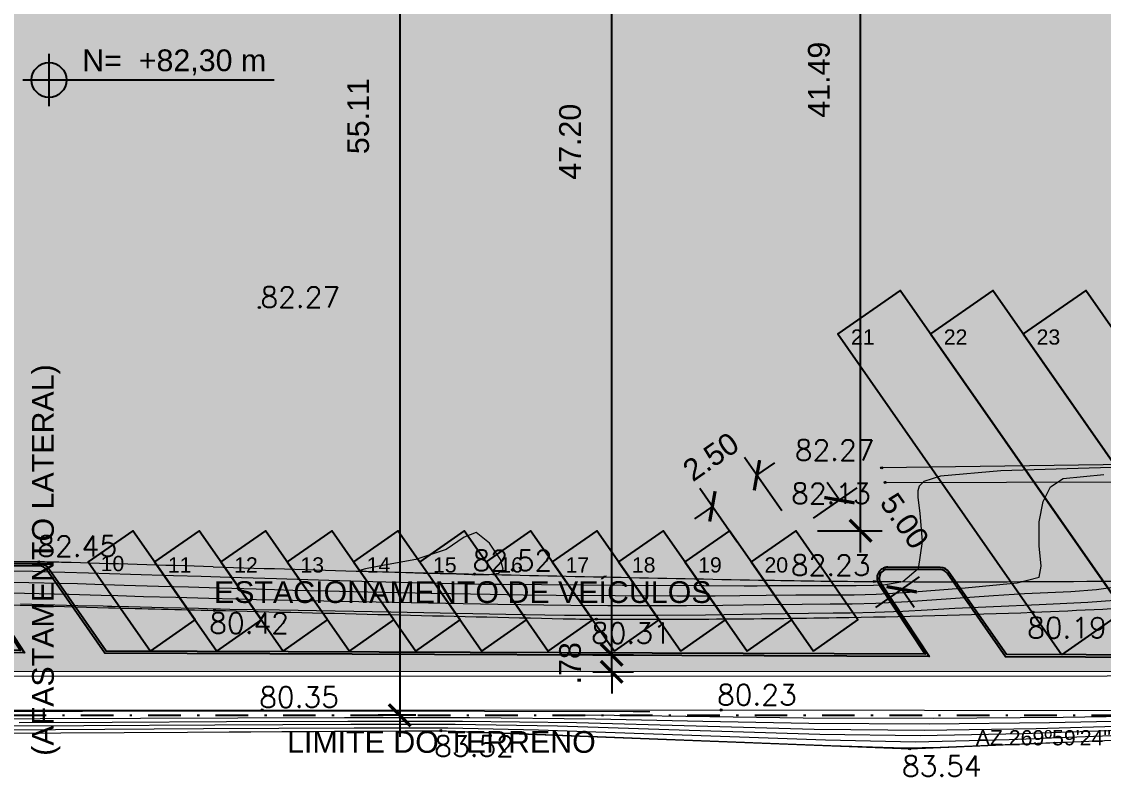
# Model space of a CAD drawing. Header units: inches. Extents: x 1286 to 7442, y -84 to 3420.
# Drawn here: x 1901 to 1950.77, y 39.73 to 74.44 of the extents above; entities that cross this region are included whole.
import ezdxf

# ---------------------------------------------------------------- set-up
doc = ezdxf.new("R2010")
doc.units = ezdxf.units.IN
doc.header["$LTSCALE"] = 3
doc.header["$MEASUREMENT"] = 0
doc.linetypes.add('DASHDOT', pattern=[1, 0.5, -0.25, 0, -0.25])
for name, color, linetype in [('ARQ_COTAS', 133, 'Continuous'), ('ARQ_HATCH', 8, 'Continuous'), ('ARQ_INDICAÇÃO', 133, 'Continuous'), ('ARQ_LIMITE', 6, 'DASHDOT'), ('ARQ_NÍVEIS', 160, 'Continuous'), ('ARQ_PONTO', 133, 'Continuous'), ('ARQ_RUA', 250, 'Continuous'), ('ARQ_TEXTO', 133, 'Continuous')]:
    doc.layers.add(name, color=color, linetype=linetype)
doc.layers.add('ARQ_TOPOGRAFIA', color=8, linetype='Continuous', lineweight=5)
doc.layers.add('ARQ_VISTA', color=2, linetype='Continuous', lineweight=5)
doc.styles.add('1-500', font='arial.ttf', dxfattribs={"height": 1})
doc.styles.add('ROMAN', font='romans__.ttf', dxfattribs={"height": 0.75})
doc.dimstyles.new('1 - 500', dxfattribs={"dimscale": 2, "dimtxt": 1, "dimasz": 0.5, "dimexe": 0.5, "dimexo": 0.5, "dimgap": 0.7, "dimtad": 1, "dimzin": 4, "dimdsep": 46, "dimtxsty": '1-500', "dimblk": 'ARCHTICK', "dimcen": 0.1, "dimdle": 0.5, "dimclrd": 256, "dimclre": 256, "dimclrt": 256, "dimazin": 0, "dimtfac": 1, "dimtix": 1, "dimtofl": 0, "dimtmove": 2, "dimatfit": 3, "dimldrblk": 'OPEN90', "dimfxl": 1, "dimfxlon": 1, "dimtolj": 1, "dimtzin": 0, "dimlwd": -1, "dimlwe": -1, "dimarcsym": 0})

# ---------------------------------------------------------------- blocks, each defined once
blk = doc.blocks.new('_ArchTick')
at = {"color": 0, "linetype": 'ByBlock', "const_width": 0.15}
blk.add_lwpolyline([(-0.5, -0.5), (0.5, 0.5)], dxfattribs=at)
blk = doc.blocks.new('*D55')
at = {"layer": 'ARQ_COTAS', "transparency": 16777216}
for p, q in [((1928.147160592663, 45.31436737718533), (1928.147160592663, 46.31436737718533)), ((1927.274880480802, 45.31436737718533), (1929.147160592663, 45.31436737718533)), ((1927.275015193178, 44.53673185452445), (1929.147160592663, 44.53673185452445)), ((1928.147160592663, 44.53673185452445), (1928.147160592663, 43.53673185452445))]:
    blk.add_line(p, q, dxfattribs=at)
at = {"layer": 'Defpoints', "color": 0, "transparency": 16777216}
for p in [(1926.274880480802, 45.31436737718533), (1926.275015193178, 44.53673185452445), (1928.147160592663, 44.53673185452445)]:
    blk.add_point(p, dxfattribs=at)
at = {"layer": 'ARQ_COTAS', "transparency": 16777216}
for p, rotation in [((1928.147160592663, 45.31436737718533), 270), ((1928.147160592663, 44.53673185452445), 90)]:
    blk.add_blockref('_ArchTick', p, dxfattribs=dict(at, rotation=rotation))
at = {"layer": 'ARQ_COTAS', "transparency": 16777216, "insert": (1926.23658760494, 44.92554961585434), "char_height": 1, "attachment_point": 5, "rotation": 90, "style": '1-500'}
blk.add_mtext('\\A1;.78', dxfattribs=at)
blk = doc.blocks.new('_Open90')
at = {"color": 0, "linetype": 'ByBlock', "lineweight": -2}
for p, q in [((-0.5, 0.5), (0, 0)), ((0, 0), (-1, 0)), ((0, 0), (-0.5, -0.5))]:
    blk.add_line(p, q, dxfattribs=at)
blk = doc.blocks.new('*D56')
at = {"layer": 'ARQ_COTAS', "transparency": 16777216}
for p, q in [((1928.147160592662, 44.31436737718533), (1928.147160592662, 93.5103174651664)), ((1927.274880479353, 92.5103174651664), (1929.147160592662, 92.5103174651664)), ((1927.274880480802, 45.31436737718533), (1929.147160592662, 45.31436737718533))]:
    blk.add_line(p, q, dxfattribs=at)
at = {"layer": 'Defpoints', "color": 0, "transparency": 16777216}
for p in [(1926.274880479353, 92.5103174651664), (1928.147160592662, 92.5103174651664), (1926.274880480802, 45.31436737718533)]:
    blk.add_point(p, dxfattribs=at)
at = {"layer": 'ARQ_COTAS', "transparency": 16777216}
for p, rotation in [((1928.147160592662, 92.5103174651664), 90), ((1928.147160592662, 45.31436737718533), 270)]:
    blk.add_blockref('_ArchTick', p, dxfattribs=dict(at, rotation=rotation))
at = {"layer": 'ARQ_COTAS', "transparency": 16777216, "insert": (1926.23658760494, 68.91234242117531), "char_height": 1, "attachment_point": 5, "rotation": 90, "style": '1-500'}
blk.add_mtext('\\A1;47.20', dxfattribs=at)
blk = doc.blocks.new('*D83')
at = {"layer": 'ARQ_COTAS', "transparency": 16777216}
for p, q in [((1918.397247886732, 98.64584988736853), (1918.397247886732, 41.53609823575968)), ((1919.13440315946, 97.64584988736853), (1917.397247886732, 97.64584988736853)), ((1919.13440315946, 42.53609823575968), (1917.397247886732, 42.53609823575968))]:
    blk.add_line(p, q, dxfattribs=at)
at = {"layer": 'Defpoints', "color": 0, "transparency": 16777216}
for p in [(1920.13440315946, 97.64584988736853), (1918.397247886732, 42.53609823575968), (1920.13440315946, 42.53609823575968)]:
    blk.add_point(p, dxfattribs=at)
at = {"layer": 'ARQ_COTAS', "transparency": 16777216}
for p, rotation in [((1918.397247886732, 97.64584988736853), 90), ((1918.397247886732, 42.53609823575968), 270)]:
    blk.add_blockref('_ArchTick', p, dxfattribs=dict(at, rotation=rotation))
at = {"layer": 'ARQ_COTAS', "transparency": 16777216, "insert": (1916.48667489901, 70.09097406156354), "char_height": 1, "attachment_point": 5, "rotation": 90, "style": '1-500'}
blk.add_mtext('\\A1;55.11', dxfattribs=at)
blk = doc.blocks.new('n')
at = {"layer": 'ARQ_NÍVEIS'}
h = blk.add_hatch(color=256, dxfattribs=at)
h.dxf.hatch_style = 1
h.paths.add_polyline_path([(0.09999999997671694, 0), (0, 0), (0, -0.09999999962747097, 0.4142135623730951)])
h.paths.add_polyline_path([(0, 0.09999999962747097, 0.4142135623730951), (-0.09999999997671694, 0), (0, 0)])
blk.add_line((-0.1500000000232831, 0), (1.295434644723301, 0), dxfattribs=at)
at = {"layer": 'ARQ_NÍVEIS', "flags": 128}
blk.add_lwpolyline([(0, 0.150000000372529), (0, -0.150000000372529)], dxfattribs=at)
at = {"layer": 'ARQ_NÍVEIS'}
blk.add_circle((0, 0), 0.1, dxfattribs=at)
blk = doc.blocks.new('*D92')
at = {"layer": 'ARQ_COTAS', "transparency": 16777216}
for p, q in [((1937.433825544284, 51.59381142178222), (1939.446450449495, 53.00019565872219)), ((1938.626749410218, 52.42740406816915), (1938.053957819665, 53.24710510744615)), ((1940.297783497049, 47.49530622539737), (1942.31040840226, 48.90169046233734)), ((1941.490707362983, 48.3288988717843), (1942.063498953536, 47.50919783250731))]:
    blk.add_line(p, q, dxfattribs=at)
at = {"layer": 'Defpoints', "color": 0, "transparency": 16777216}
for p in [(1936.614124505007, 51.02101983122918), (1941.490707362983, 48.3288988717843), (1939.478082457772, 46.92251463484433)]:
    blk.add_point(p, dxfattribs=at)
at = {"layer": 'ARQ_COTAS', "transparency": 16777216}
for p, rotation in [((1938.626749410218, 52.42740406816915), 304.9451221725622), ((1941.490707362983, 48.3288988717843), 124.9451221725622)]:
    blk.add_blockref('_ArchTick', p, dxfattribs=dict(at, rotation=rotation))
at = {"layer": 'ARQ_COTAS', "transparency": 16777216, "insert": (1941.62482705025, 51.47251161048143), "char_height": 1, "attachment_point": 5, "rotation": 304.94512217256215, "style": '1-500'}
blk.add_mtext('\\A1;5.00', dxfattribs=at)
blk = doc.blocks.new('*D93')
at = {"layer": 'ARQ_COTAS', "transparency": 16777216}
for p, q in [((1935.975818319265, 51.93447640506611), (1934.257443547606, 54.39357952289708)), ((1934.830235138159, 53.57387848362009), (1935.649936177436, 54.14667007417313)), ((1933.926565721073, 50.50249742868357), (1932.208190949414, 52.96160054651455)), ((1932.780982539967, 52.14189950723755), (1931.96128150069, 51.56910791668452))]:
    blk.add_line(p, q, dxfattribs=at)
at = {"layer": 'Defpoints', "color": 0, "transparency": 16777216}
for p in [(1932.780982539967, 52.14189950723755), (1936.614124505007, 51.02101983122895), (1934.564871906814, 49.58904085484653)]:
    blk.add_point(p, dxfattribs=at)
at = {"layer": 'ARQ_COTAS', "transparency": 16777216}
for p, rotation in [((1934.830235138159, 53.57387848362009), 214.9451221725617), ((1932.780982539967, 52.14189950723755), 34.94512217256165)]:
    blk.add_blockref('_ArchTick', p, dxfattribs=dict(at, rotation=rotation))
at = {"layer": 'ARQ_COTAS', "transparency": 16777216, "insert": (1932.711248698558, 54.42398765907865), "char_height": 1, "attachment_point": 5, "rotation": 34.94512217256164, "style": '1-500'}
blk.add_mtext('\\A1;2.50', dxfattribs=at)
blk = doc.blocks.new('*D95')
at = {"layer": 'ARQ_COTAS', "transparency": 16777216}
for p, q in [((1939.596802979619, 50.0210198312291), (1939.596802979619, 93.51031746555998)), ((1937.614124503734, 92.51031746555998), (1940.596802979619, 92.51031746555998)), ((1937.614124505008, 51.0210198312291), (1940.596802979619, 51.0210198312291))]:
    blk.add_line(p, q, dxfattribs=at)
at = {"layer": 'Defpoints', "color": 0, "transparency": 16777216}
for p in [(1936.614124503734, 92.51031746555998), (1939.596802979619, 92.51031746555998), (1936.614124505008, 51.0210198312291)]:
    blk.add_point(p, dxfattribs=at)
at = {"layer": 'ARQ_COTAS', "transparency": 16777216}
for p, rotation in [((1939.596802979619, 92.51031746555998), 90), ((1939.596802979619, 51.0210198312291), 270)]:
    blk.add_blockref('_ArchTick', p, dxfattribs=dict(at, rotation=rotation))
at = {"layer": 'ARQ_COTAS', "transparency": 16777216, "insert": (1937.686229991897, 71.76566864839398), "char_height": 1, "attachment_point": 5, "rotation": 90, "style": '1-500'}
blk.add_mtext('\\A1;41.49', dxfattribs=at)

msp = doc.modelspace()

# ---------------------------------------------------------------- hatches: boundary and pattern name
at = {"layer": 'ARQ_HATCH'}
h = msp.add_hatch(dxfattribs=at)
h.set_pattern_fill('HONEY', color=8, scale=2, angle=315)
h.set_pattern_definition([(315, (0, 0), (0.4182581518689039, -0.1120719340210068), [0.25, -0.5]), (75.00000000000006, (0, 0), (-0.1120719340210065, 0.4182581518689039), [0.25, -0.5]), (14.99999999999995, (0, 0), (0.3061862178478974, 0.3061862178478972), [-0.5, 0.25])])
edge = h.paths.add_edge_path()
edge.add_line((2027.264263873145, 74.93027181012508), (2031.410676407761, 91.98383655521494))
edge.add_arc((2033.256888400558, 91.53494761833191), 1.900000000000196, 110.58273320129791, 166.3342500322517, ccw=False)
edge.add_line((2032.588925276076, 93.31366211603343), (2037.86227917266, 95.29397202513368))
edge.add_line((2037.86227917266, 95.29397202513368), (2043.072160634863, 105.9206885720141))
edge.add_arc((2044.77816516696, 105.0842983900613), 1.900000000000084, 116.9290907431349, 153.8830154237829, ccw=False)
edge.add_line((2043.917679025893, 106.7782770206919), (2053.022069696935, 111.4030118630496))
edge.add_line((2053.022069696935, 111.4030118630496), (2056.359390164587, 118.1862080381203))
edge.add_line((2056.359390164587, 118.1862080381203), (2053.503901311252, 119.7546874097703))
edge.add_line((2053.503901311252, 119.7546874097703), (2054.319026549484, 121.2517000310854))
edge.add_line((2054.319026549484, 121.2517000310854), (2043.547395978262, 126.33061456353))
edge.add_line((2043.547395978262, 126.33061456353), (2037.444955897168, 128.0662651690322))
edge.add_arc((2037.964737353313, 129.8937845910488), 1.900000000000024, 180.4111184818863, 254.12323478683828, ccw=False)
edge.add_line((2036.064786264756, 129.8801515028979), (2035.938087219433, 147.5373386653158))
edge.add_line((2035.938087219433, 147.5373386653158), (2028.886049742801, 160.0683086363287))
edge.add_line((2028.886049742801, 160.0683086363287), (2019.551983432844, 156.9053925044673))
edge.add_line((2019.551983432844, 156.9053925044673), (2019.224547345852, 96.38867509817993))
edge.add_arc((2015.224605895302, 96.41031746797296), 3.999999999999855, 270.00000000175544, 359.68999437549314, ccw=False)
edge.add_line((2015.224605895424, 92.41031746797293), (1829.908059321895, 92.41031746228455))
edge.add_line((1829.908059321895, 92.41031746228455), (1821.139023796369, 51.94682778435836))
edge.add_line((1821.139023796369, 51.94682778435836), (1820.715427310113, 49.99220096145027))
edge.add_line((1820.715427310113, 49.99220096145027), (1819.882381543604, 46.14822762181966))
edge.add_line((1819.882381543604, 46.14822762181966), (1820.586895520249, 45.27151838692734))
edge.add_line((1820.586895520249, 45.27151838692734), (1825.661573923055, 45.25360175867486))
edge.add_line((1825.661573923055, 45.25360175867486), (1825.661079643, 45.11360263122397))
edge.add_line((1825.661079643, 45.11360263122397), (1837.917567904201, 45.07032994939748))
edge.add_line((1837.917567904201, 45.07032994939748), (1837.918238712847, 45.2603287652306))
edge.add_line((1837.918238712847, 45.2603287652306), (1843.088203466844, 45.24207571957579))
edge.add_line((1843.088203466844, 45.24207571957579), (1847.116079432678, 49.56277483984577))
edge.add_arc((1847.481808680162, 49.22183185702399), 0.5000000000000102, 89.76917005364379, 137.0088045831847, ccw=False)
edge.add_line((1847.483823046, 49.72182779933785), (1868.081214267397, 49.63884576341572))
edge.add_arc((1868.079199901558, 49.13884982110188), 0.5000000000000427, 33.18397013226132, 89.76917005364379, ccw=False)
edge.add_line((1868.497658638882, 49.4125143696976), (1870.97321147254, 45.62716212635685))
edge.add_line((1870.97321147254, 45.62716212635685), (1900.946390571415, 45.50640725026851))
edge.add_line((1900.946390571415, 45.50640725026851), (1898.819867647587, 48.7384985865132))
edge.add_arc((1899.23756746294, 49.01332009996092), 0.4999999999999962, 89.76917005364379, 213.3425265700413, ccw=False)
edge.add_line((1899.239581828779, 49.51331604227477), (1901.823614057921, 49.50290558529223))
edge.add_arc((1901.821599692082, 49.00290964297859), 0.4999999999998438, 34.945122172554875, 89.76917005364368, ccw=False)
edge.add_line((1902.23145021172, 49.28930543825498), (1904.885958721593, 45.49053565846148))
edge.add_line((1904.885958721593, 45.49053565846148), (1942.564058627547, 45.33873947193155))
edge.add_line((1942.564058627547, 45.33873947193155), (1940.437535703718, 48.57083080817624))
edge.add_arc((1940.855235519072, 48.84565232162396), 0.4999999999999962, 89.76917005364379, 213.3425265700413, ccw=False)
edge.add_line((1940.857249884911, 49.3456482639378), (1943.257650033538, 49.33597761733893))
edge.add_arc((1943.255635667699, 48.8359816750252), 0.4999999999999291, 34.94512216524589, 89.76917005364379, ccw=False)
edge.add_line((1943.665486187374, 49.12237747024937), (1946.319994696487, 45.32360769051108))
edge.add_line((1946.319994696487, 45.32360769051108), (1986.561594563938, 45.161483766667))
edge.add_line((1986.561594563938, 45.161483766667), (1983.054542666225, 48.30180528033523))
edge.add_arc((1983.388083589192, 48.67429749865212), 0.4999999999999505, 89.76917005364379, 228.1577621708837, ccw=False)
edge.add_line((1983.390097955031, 49.17429344096593), (1987.305575118959, 49.158518906066))
edge.add_arc((1987.30356075312, 48.65852296375247), 0.4999999999997231, 48.46062740960389, 89.76917005364368, ccw=False)
edge.add_line((1987.635128033179, 49.03277306568157), (1990.328791761928, 46.64631878996843))
edge.add_line((1990.328791761928, 46.64631878996843), (2013.483794201778, 46.55301459553719))
edge.add_line((2013.483794201778, 46.55301459553719), (2013.545179060348, 51.58180582048205))
edge.add_line((2013.545179060348, 51.58180582048205), (2012.450108901382, 52.7951534511168))
edge.add_arc((2013.860599214518, 54.06814876789851), 1.899999999999849, 164.556019916617, 222.0668745643654, ccw=False)
edge.add_line((2012.029205782365, 54.57411131262442), (2016.29813887952, 70.02603778015782))
edge.add_arc((2018.129532311673, 69.52007523543185), 1.900000000000261, 110.32742488438049, 164.556019916619, ccw=False)
edge.add_line((2017.469501692134, 71.30174848866083), (2027.264263873145, 74.93027181012508))
h.paths.add_polyline_path([(1891.92789943967, 70.99772158402979), (1891.815981584132, 65.09878317160232), (1891.770455676794, 62.69921500383526), (1891.658537821256, 56.80027659140782), (1864.713386937372, 57.31149459255134), (1864.982748555785, 71.50893958517332)], flags=16)
at = {"layer": 'ARQ_HATCH', "transparency": 33554534}
h = msp.add_hatch(color=124, dxfattribs=at)
h.dxf.hatch_style = 1
h.paths.add_polyline_path([(1868.08081139423, 49.53884657495291), (1847.483420172832, 49.62182861087508, 0.2090913768018032), (1847.189225282175, 49.49458624328143), (1843.224468133435, 45.24159462438485), (1856.89280388899, 45.19333728251831), (1888.226184636285, 44.53057066945212), (2013.471578799441, 44.55226734363185), (2013.471578799441, 45.55230025796133), (2013.482573583643, 46.45301870221703), (1990.29069348999, 46.54647149692543), (1987.568814577167, 48.95792304529568, 0.1822200902164816), (1987.305172245791, 49.05851971760322), (1983.389695081863, 49.07429425250316, 0.6897803296616837), (1983.121250850819, 48.37630372399862), (1986.824362486987, 45.06042432507651), (1946.26773054037, 45.22381743893738), (1943.583516083439, 49.06509831120456, 0.2438848900125911), (1943.25724716037, 49.23597842887623), (1940.856847011743, 49.24564907547504, 0.5983297696780409), (1940.521075666789, 48.62579511086578), (1942.750049376945, 45.23798934748289), (1904.833694565485, 45.39074540688775), (1902.149480107793, 49.2320262791997, 0.2438848899787887), (1901.823211184753, 49.40290639682949), (1899.239178955612, 49.413316853812, 0.5983297696780524), (1898.903407610658, 48.79346288920274), (1901.132381320813, 45.40565712581985), (1870.918981242699, 45.52737979563093), (1868.413966891417, 49.35778145997844, 0.2520418845855966)])

# ---------------------------------------------------------------- linework, layer by layer
at = {"layer": 'ARQ_INDICAÇÃO'}
for points in [[(1948.856625077125, 45.31680488082684), (1951.725578714594, 47.32157544776219), (1941.41533008464, 62.07619415474783), (1938.546376447171, 60.07142358781248)], [(1953.126474488426, 45.31680488082684), (1955.995428125895, 47.32157544776219), (1945.685179495941, 62.07619415474783), (1942.816225858472, 60.07142358781248)], [(1957.396323899727, 45.31680488082684), (1960.265277537196, 47.32157544776219), (1949.955028907242, 62.07619415474783), (1947.086075269773, 60.07142358781248)], [(1906.92990549314, 45.49053565846157), (1908.979158091333, 46.92251463484422), (1906.115200138568, 51.02101983122907), (1904.065947540375, 49.58904085484642)], [(1909.979797929785, 45.49053565846157), (1912.029050527977, 46.92251463484422), (1909.165092575212, 51.02101983122907), (1907.11583997702, 49.58904085484642)], [(1913.029690366428, 45.49053565846157), (1915.078942964621, 46.92251463484422), (1912.214985011856, 51.02101983122907), (1910.165732413663, 49.58904085484642)], [(1916.079582803072, 45.49053565846157), (1918.128835401265, 46.92251463484422), (1915.2648774485, 51.02101983122907), (1913.215624850307, 49.58904085484642)], [(1919.129475239716, 45.49053565846157), (1921.178727837909, 46.92251463484422), (1918.314769885144, 51.02101983122907), (1916.265517286951, 49.58904085484642)], [(1922.17936767636, 45.49053565846157), (1924.228620274552, 46.92251463484422), (1921.364662321787, 51.02101983122907), (1919.315409723595, 49.58904085484642)], [(1925.229260113004, 45.49053565846157), (1927.278512711196, 46.92251463484422), (1924.414554758431, 51.02101983122907), (1922.365302160239, 49.58904085484642)], [(1928.279152549648, 45.49053565846157), (1930.32840514784, 46.92251463484422), (1927.464447195075, 51.02101983122907), (1925.415194596883, 49.58904085484642)], [(1931.329044986292, 45.49053565846157), (1933.378297584484, 46.92251463484422), (1930.514339631719, 51.02101983122907), (1928.465087033527, 49.58904085484642)], [(1934.378937422935, 45.49053565846157), (1936.428190021128, 46.92251463484422), (1933.564232068363, 51.02101983122907), (1931.51497947017, 49.58904085484642)], [(1937.428829859579, 45.49053565846157), (1939.478082457772, 46.92251463484422), (1936.614124505007, 51.02101983122907), (1934.564871906814, 49.58904085484642)]]:
    msp.add_lwpolyline(points, close=True, dxfattribs=at)
at = {"layer": 'ARQ_LIMITE'}
msp.add_lwpolyline([(2056.768954649237, 121.3596924900808), (2043.891094071925, 127.382089434544), (2037.172015684238, 129.104434743876), (2037.06754120901, 147.9771660718866), (2018.122519126209, 181.6411254036971), (2010.089927579847, 199.6688570178844), (2002.34067173921, 209.8162104379185), (1990.860758651299, 216.9020706679471), (1967.983358651304, 225.2690706684978), (1944.921458651301, 233.5713706690616), (1920.735258651275, 240.1220706686177), (1908.659158651299, 241.552670669163), (1862.414958651283, 243.0698706678845), (1819.12765865085, 43.32667067123428), (1856.89280388899, 43.1933372825183), (1888.226184636285, 42.53057066945211), (2013.661578799441, 42.55230025796072), (2013.771958651301, 51.7820706687667), (2018.174458651298, 69.44527066906767), (2029.091858651274, 73.43887066876368), (2033.344658651291, 91.35427066905277), (2039.201958651294, 93.5538706689872), (2044.830058651296, 104.9203706685253), (2054.540958651272, 109.975170668567)], dxfattribs=at)
at = {"layer": 'ARQ_RUA'}
for points in [[(1986.561594563938, 45.161483766667), (1946.319994696487, 45.32360769051107), (1943.665486187374, 49.12237747024936, 0.2438848900125853), (1943.257650033538, 49.33597761733893), (1940.857249884911, 49.3456482639378, 0.5983297696780581), (1940.437535703718, 48.57083080817626), (1942.564058627547, 45.33873947193155), (1904.885958721593, 45.49053565846148), (1902.23145021172, 49.28930543825494, 0.2438848899787941), (1901.823614057921, 49.50290558529223), (1899.239581828779, 49.51331604227476, 0.598329769678059), (1898.819867647587, 48.73849858651322), (1900.946390571415, 45.5064072502685), (1870.97321147254, 45.62716212635685), (1868.497658638882, 49.41251436969748, 0.2520418845856005), (1868.081214267398, 49.63884576341572), (1847.483823046, 49.72182779933785, 0.2090913768018261), (1847.116079432678, 49.56277483984576), (1843.088203466844, 45.24207571957573)], [(1986.824362486987, 45.06042432507651), (1946.26773054037, 45.22381743893738), (1943.583516083439, 49.06509831120452, 0.2438848900126033), (1943.25724716037, 49.23597842887623), (1940.856847011743, 49.24564907547504, 0.5983297696780431), (1940.521075666789, 48.62579511086578), (1942.750049376945, 45.23798934748289), (1904.833694565485, 45.39074540688775), (1902.149480107793, 49.23202627919964, 0.2438848899787993), (1901.823211184753, 49.40290639682949), (1899.239178955612, 49.413316853812, 0.5983297696780431), (1898.903407610658, 48.79346288920274), (1901.132381320813, 45.40565712581985), (1870.918981242699, 45.52737979563093), (1868.413966891417, 49.35778145997836, 0.2520418845856026), (1868.08081139423, 49.53884657495291), (1847.483420172833, 49.62182861087508, 0.2090913768018806), (1847.189225282175, 49.49458624328143), (1843.224468133435, 45.24159462438492)]]:
    msp.add_lwpolyline(points, format="xyb", dxfattribs=at)
at = {"layer": 'ARQ_TOPOGRAFIA', "ltscale": 0.4000000059604645}
for p, q in [((1911.938858651283, 61.28937066940443), (1911.938858651283, 61.28937066940443)), ((1940.570858651296, 53.91777066921667), (1940.570858651296, 53.91777066921667)), ((1946.05515518961, 53.77049131167905), (1943.276853724983, 53.53470810724274)), ((1951.644955698768, 53.93981899356321), (1946.05515518961, 53.77049131167905)), ((1942.510433086009, 53.2851046308674), (1942.287591401826, 53.07014129718618)), ((1943.276853724983, 53.53470810724274), (1942.510433086009, 53.2851046308674)), ((1948.331166102045, 53.04832861980275), (1948.923029262212, 53.42770420795159)), ((1948.923029262212, 53.42770420795159), (1950.786789676833, 53.61531776411311)), ((1940.728258651292, 53.24357066897527), (1940.728258651292, 53.24357066897527)), ((1942.287591401826, 53.07014129718618), (1942.225780223078, 52.86005001177863)), ((1942.225780223078, 52.86005001177863), (1942.236026586546, 52.55211213266329)), ((1948.003003723676, 52.37274162134008), (1948.331166102045, 53.04832861980275)), ((1942.236026586546, 52.55211213266329), (1942.317906052358, 51.83003534598128)), ((1947.814293550666, 51.42751024884955), (1948.003003723676, 52.37274162134008)), ((1942.317906052358, 51.83003534598128), (1942.425619351114, 50.52389681001977)), ((1947.820635102446, 50.32501761836783), (1947.814293550666, 51.42751024884955)), ((1921.914697055956, 50.93871059303955), (1921.365892053367, 50.72074013983683)), ((1922.531326436485, 50.44355084409789), (1921.914697055956, 50.93871059303955)), ((1921.365892053367, 50.72074013983683), (1920.53313600428, 50.15394103003518)), ((1923.030080999062, 49.70305728947596), (1922.531326436485, 50.44355084409789)), ((1942.425619351114, 50.52389681001977), (1942.243319371471, 49.26282523980216)), ((1947.913072385349, 49.38989475218431), (1947.820635102446, 50.32501761836783)), ((1920.53313600428, 50.15394103003518), (1919.133172969323, 49.70660736633317)), ((1901.78765865129, 49.58707066846863), (1901.78765865129, 49.58707066846863)), ((1916.813297083881, 49.27651082573311), (1916.549332863058, 49.19926170667485)), ((1917.694299569517, 49.4309055417575), (1916.813297083881, 49.27651082573311)), ((1919.133172969323, 49.70660736633317), (1917.694299569517, 49.4309055417575)), ((1923.159545223625, 49.25334758346752), (1923.030080999062, 49.70305728761331)), ((1947.822611390602, 48.88737773930506), (1947.913072385349, 49.38989475218431)), ((1901.52033944229, 49.14177903009431), (1900.267623111537, 49.16034073045329)), ((1902.335149176961, 49.12383309414462), (1901.52033944229, 49.14177903009431)), ((1902.984397314303, 49.10772264597789), (1902.335149176961, 49.12383309414462)), ((1904.077582741087, 49.07510169071929), (1902.984397314303, 49.10772264597789)), ((1906.009873031104, 49.01305364107565), (1904.077582741087, 49.07510169071929)), ((1907.981956617721, 48.94994521921353), (1906.009873031104, 49.01305364107565)), ((1909.262222750538, 48.91154072841481), (1907.981956617721, 48.94994521921353)), ((1910.584343084356, 48.87191148510055), (1909.262222750538, 48.91154072841481)), ((1912.720851602924, 48.80388892104701), (1910.584343084356, 48.87191148510055)), ((1915.13444919985, 48.72703795729057), (1912.720851602924, 48.80388892104701)), ((1916.549332863058, 49.19926170667485), (1916.863062174863, 49.15887394582705)), ((1916.863062174863, 49.15887394582705), (1917.858705884388, 49.12440917489902)), ((1917.858705884388, 49.12440917489902), (1919.495774262836, 49.07651976903752)), ((1919.495774262836, 49.07651976903752), (1921.011369608448, 49.03287520294861)), ((1921.011369608448, 49.03287520294861), (1921.705133355648, 49.01336970215515)), ((1921.705133355648, 49.01336970215515), (1921.84927145638, 49.00977939588801)), ((1921.835158651276, 49.02757066896037), (1921.835158651276, 49.02757066896037)), ((1921.84927145638, 49.00977939588801), (1921.901366630791, 49.00917442550735)), ((1921.901366630791, 49.00917442550735), (1922.087944154675, 49.00791906414405)), ((1922.087944154675, 49.00791906414405), (1922.503180318152, 49.01389088516907)), ((1922.503180318152, 49.01389088516907), (1922.942912913179, 49.07172648643927)), ((1922.942912913179, 49.07172648643927), (1923.159545223625, 49.25334758346752)), ((1942.243319371471, 49.26282523980216), (1941.546172868042, 48.66819609364347)), ((1946.804661562714, 48.63287501817421), (1947.822611390602, 48.88737773930506)), ((1899.608695069492, 48.67982428742425), (1901.327104989778, 48.64587095415072)), ((1901.327104989778, 48.64587095415072), (1902.749324825989, 48.61232503352539)), ((1902.749324825989, 48.61232503352539), (1903.571320646781, 48.59201694501416)), ((1903.571320646781, 48.59201694501416), (1904.370820013417, 48.56844475714342)), ((1904.370820013417, 48.56844475714342), (1905.720516455844, 48.52539573645071)), ((1905.720516455844, 48.52539573645071), (1907.291205885955, 48.47714626638071)), ((1907.291205885955, 48.47714626638071), (1908.681331576652, 48.43901304563359)), ((1908.681331576652, 48.43901304563359), (1910.10182386266, 48.39998491329924)), ((1910.10182386266, 48.39998491329924), (1911.789677357581, 48.34822017920987)), ((1911.789677357581, 48.34822017920987), (1913.473656728707, 48.29488287901358)), ((1913.473656728707, 48.29488287901358), (1914.967764591263, 48.25124127080516)), ((1917.165302913741, 48.6660545117952), (1915.13444919985, 48.72703795729057)), ((1918.973277453555, 48.61942497489826), (1917.165302913741, 48.6660545117952)), ((1920.776267704165, 48.58133759757356), (1918.973277453555, 48.61942497489826)), ((1922.204591583421, 48.55499758606629), (1920.776267704165, 48.58133759757356)), ((1923.122852746561, 48.54209943150953), (1922.204591583421, 48.55499758606629)), ((1924.920374764875, 48.52927779255287), (1923.122852746561, 48.54209943150953)), ((1928.63752396782, 48.50524080579952), (1924.920374764875, 48.52927779255287)), ((1932.394117802138, 48.48205035960154), (1928.63752396782, 48.50524080579952)), ((1934.236362719141, 48.47330175747947), (1932.394117802138, 48.48205035960154)), ((1934.836570071337, 48.47537022864298), (1934.236362719141, 48.47330175747947)), ((1935.361804703589, 48.48117615876571), (1934.836570071337, 48.47537022864298)), ((1936.332040529076, 48.48704065231458), (1935.361804703589, 48.48117615876571)), ((1937.899206970691, 48.49096252431945), (1936.332040529076, 48.48704065231458)), ((1939.390146421898, 48.49425073003248), (1937.899206970691, 48.49096252431945)), ((1940.190157394263, 48.50202277524249), (1939.390146421898, 48.49425073003248)), ((1940.743449900958, 48.5313202202119), (1940.190157394263, 48.50202277524249)), ((1940.2296586513, 48.68737066944913), (1940.2296586513, 48.68737066944913)), ((1941.546172868042, 48.66819609364347), (1940.743449900958, 48.5313202202119)), ((1941.849896559714, 48.195866665224), (1944.410428199528, 48.39385663008169)), ((1944.410428199528, 48.39385663008169), (1946.804661562714, 48.63287501817421)), ((1949.274816467474, 48.22625870106594), (1950.451899373689, 48.31938955036775)), ((1950.451899373689, 48.31938955036775), (1951.754829967471, 48.50422088837103)), ((1898.949767027505, 48.1993078443952), (1901.133870537295, 48.14996288193242)), ((1901.133870537295, 48.14996288193242), (1903.163500475075, 48.1008169747688)), ((1903.163500475075, 48.1008169747688), (1904.158243979316, 48.07631124591307)), ((1904.158243979316, 48.07631124591307), (1904.664057285747, 48.06178782543019)), ((1904.664057285747, 48.06178782543019), (1905.431159880554, 48.03773783182577)), ((1905.431159880554, 48.03773783182577), (1906.600455154217, 48.00434731168524)), ((1906.600455154217, 48.00434731168524), (1908.100440402824, 47.96648536098973)), ((1908.100440402824, 47.96648536098973), (1909.619304640964, 47.92805834336058)), ((1909.619304640964, 47.92805834336058), (1910.858503112238, 47.89255143923537)), ((1910.858503112238, 47.89255143923537), (1911.812864257594, 47.86272780259923)), ((1911.812864257594, 47.86272780259923), (1912.770226268873, 47.83642802981512)), ((1912.770226268873, 47.83642802981512), (1914.897093143827, 47.79252451507227)), ((1914.897093143827, 47.79252451507227), (1918.918536401168, 47.71727338654772)), ((1914.967764591263, 48.25124127080516), (1916.935185298691, 48.20597474312262)), ((1916.935185298691, 48.20597474312262), (1919.847402052652, 48.14930549299196)), ((1919.847402052652, 48.14930549299196), (1922.559911710461, 48.10021577996985)), ((1922.559911710461, 48.10021577996985), (1924.074243322819, 48.07677741011457)), ((1924.074243322819, 48.07677741011457), (1925.592041058921, 48.06466026825682)), ((1925.592041058921, 48.06466026825682), (1928.302593331162, 48.04735384730474)), ((1928.302593331162, 48.04735384730474), (1931.145650406706, 48.03202796762661)), ((1931.145650406706, 48.03202796762661), (1932.912139937096, 48.02896520530657)), ((1932.912139937096, 48.02896520530657), (1934.047237257462, 48.03721882438139)), ((1934.047237257462, 48.03721882438139), (1935.255163879763, 48.05225267110244)), ((1935.255163879763, 48.05225267110244), (1936.622078339908, 48.066402247528)), ((1936.622078339908, 48.066402247528), (1938.04719230581, 48.07402308134214)), ((1938.04719230581, 48.07402308134214), (1939.29999294908, 48.08067919162885)), ((1939.29999294908, 48.08067919162885), (1940.319163580065, 48.1036498196222)), ((1940.319163580065, 48.1036498196222), (1941.849896559714, 48.195866665224)), ((1941.77090383675, 47.76767359895484), (1943.75307314155, 47.90440359560625)), ((1943.75307314155, 47.90440359560625), (1945.716468890943, 48.04406699387209)), ((1945.716468890943, 48.04406699387209), (1947.142816097086, 48.12776290660576)), ((1947.142816097086, 48.12776290660576), (1948.221375838086, 48.1753524955161)), ((1948.221375838086, 48.1753524955161), (1949.274816467474, 48.22625870106594)), ((1950.057936158544, 47.73499819671587), (1952.556103229774, 47.93265327846483)), ((1900.940636084782, 47.65405480598883), (1903.577676124103, 47.58930891414956)), ((1903.577676124103, 47.58930891414956), (1904.745167311794, 47.56060554494933)), ((1904.745167311794, 47.56060554494933), (1904.957294558077, 47.55513089371697)), ((1904.957294558077, 47.55513089371697), (1905.141803305294, 47.55007992720083)), ((1905.141803305294, 47.55007992720083), (1905.909704422451, 47.53154835885243)), ((1905.909704422451, 47.53154835885243), (1907.519549228939, 47.49395767820851)), ((1907.519549228939, 47.49395767820851), (1909.136785419239, 47.45613177528457)), ((1909.136785419239, 47.45613177528457), (1909.927328866837, 47.43688269926087)), ((1909.872658651282, 47.35817066801564), (1909.872658651282, 47.35817066801564)), ((1909.927328866837, 47.43688269926087), (1910.152071786422, 47.43057272245959)), ((1910.152071786422, 47.43057272245959), (1910.572687946424, 47.42161479068772)), ((1910.572687946424, 47.42161479068772), (1912.859000988934, 47.37907428702191)), ((1912.859000988934, 47.37907428702191), (1917.989670749685, 47.28524128382877)), ((1917.989670749685, 47.28524128382877), (1923.270551964542, 47.19065216405169)), ((1918.918536401168, 47.71727338654772), (1922.915231837502, 47.64543397014813)), ((1922.915231837502, 47.64543397014813), (1925.025633899048, 47.61145538499431)), ((1925.025633899048, 47.61145538499431), (1926.263707352966, 47.60004274209813)), ((1926.263707352966, 47.60004274209813), (1927.967662694562, 47.58946688694731)), ((1927.967662694562, 47.58946688694731), (1929.897183011275, 47.58200557378904)), ((1929.897183011275, 47.58200557378904), (1931.587917155081, 47.58462865127103)), ((1931.587917155081, 47.58462865127103), (1933.257904443617, 47.59906741825716)), ((1933.257904443617, 47.59906741825716), (1935.148523055967, 47.62332918343917)), ((1935.148523055967, 47.62332918343917), (1936.912116150768, 47.64576384087876)), ((1936.912116150768, 47.64576384087876), (1938.195177640901, 47.65708364022748)), ((1938.195177640901, 47.65708364022748), (1939.209839476262, 47.66710765322522)), ((1939.119686003443, 47.25353611295895), (1940.262688160252, 47.28230084700362)), ((1939.209839476262, 47.66710765322522), (1940.299989843177, 47.6936844292827)), ((1940.262688160252, 47.28230084700362), (1941.546887545574, 47.32813501952068)), ((1940.299989843177, 47.6936844292827), (1941.77090383675, 47.76767359895484)), ((1941.546887545574, 47.32813501952068), (1942.664893435391, 47.38863412698583)), ((1942.664893435391, 47.38863412698583), (1943.937126829976, 47.46029219997899)), ((1943.937126829976, 47.46029219997899), (1945.712012642693, 47.53995266778247)), ((1945.712012642693, 47.53995266778247), (1947.822179715342, 47.62695804459826)), ((1947.822179715342, 47.62695804459826), (1950.057936158544, 47.73499819671587)), ((1923.270551964542, 47.19065216405169), (1925.977024475305, 47.14613336173669)), ((1925.977024475305, 47.14613336173669), (1926.935373647011, 47.13542521780209)), ((1926.935373647011, 47.13542521780209), (1927.632732057904, 47.13157992845253)), ((1927.445458651277, 46.95537066867427), (1927.445458651277, 46.95537066867427)), ((1927.632732057904, 47.13157992845253), (1928.648715615844, 47.13198317995147)), ((1928.648715615844, 47.13198317995147), (1930.263694373036, 47.14029209723548)), ((1930.263694373036, 47.14029209723548), (1932.468571629772, 47.16091601399557)), ((1932.468571629772, 47.16091601399557), (1935.04188223217, 47.19440569577591)), ((1935.04188223217, 47.19440569577591), (1937.202153961629, 47.22512543422953)), ((1937.202153961629, 47.22512543422953), (1938.343162976049, 47.24014419725017)), ((1938.343162976049, 47.24014419725017), (1939.119686003443, 47.25353611295895)), ((1947.536358651287, 47.27537066897229), (1947.536358651287, 47.27537066897229)), ((1901.858940285008, 42.36746973207072), (1897.61727257587, 42.35775950213746)), ((1903.798316795659, 42.70861778629796), (1897.640247131047, 42.69555870478825)), ((1906.462251870125, 42.38202417490856), (1901.858940285008, 42.36746973207072)), ((1909.068290454121, 42.71947130223588), (1903.798316795659, 42.70861778629796)), ((1910.947995612707, 42.40271809732393), (1906.462251870125, 42.38202417490856)), ((1912.006849435147, 42.72532315028683), (1909.068290454121, 42.71947130223588)), ((1915.8508184415, 42.41850884480254), (1910.947995612707, 42.40271809732393)), ((1915.551293595974, 42.72381692042426), (1912.006849435147, 42.72532315028683)), ((1912.063258651284, 42.77607066964583), (1912.063258651284, 42.77607066964583)), ((1922.303035731707, 42.71310626750664), (1915.551293595974, 42.72381692042426)), ((1921.626098537312, 42.41301174310819), (1915.8508184415, 42.41850884480254)), ((1927.398280441837, 42.36081204039828), (1921.626098537312, 42.41301174310819)), ((1929.139321860497, 42.69294540991859), (1922.303035731707, 42.71310626750664)), ((1928.268801151182, 42.52687872608976), (1926.471074827383, 42.53719596041218)), ((1932.348222911231, 42.25246476976053), (1927.398280441837, 42.36081204039828)), ((1932.668149575144, 42.45964798180238), (1928.268801151182, 42.52687872608976)), ((1929.899160648132, 42.68778981862442), (1929.139321860497, 42.69294540991859)), ((1936.958739026613, 42.401532331834), (1932.668149575144, 42.45964798180238)), ((1933.18655865129, 42.77807066811101), (1933.18655865129, 42.77807066811101)), ((1942.969367933681, 42.39286632498578), (1936.958739026613, 42.401532331834)), ((1948.917786841619, 42.43152086471991), (1942.969367933681, 42.39286632498578)), ((1953.085875621375, 42.50202757714168), (1948.917786841619, 42.43152086471991)), ((1898.949875518989, 41.85574765352384), (1902.553193994117, 41.87585348298625)), ((1903.856213286101, 42.04457704944388), (1899.9195637743, 42.02632168156878)), ((1900.889252029639, 42.19689570775108), (1905.159232578113, 42.21330061217622)), ((1902.553193994117, 41.87585348298625), (1909.359714879032, 41.91881052067355)), ((1909.889141790238, 42.08011304808633), (1903.856213286101, 42.04457704944388)), ((1905.159232578113, 42.21330061217622), (1910.418568701472, 42.24141557363645)), ((1909.359714879032, 41.91881052067355), (1916.300105709804, 41.96054672671334)), ((1916.150343287027, 42.11320076918081), (1909.889141790238, 42.08011304808633)), ((1910.418568701472, 42.24141557363645), (1916.000580864249, 42.26585480606035)), ((1915.390964067967, 41.80105382053033), (1918.637869231101, 41.82241004554407)), ((1916.000580864249, 42.26585480606035), (1921.287629940129, 42.26296448184029)), ((1920.949161342945, 42.11291722057239), (1916.150343287027, 42.11320076918081)), ((1916.300105709804, 41.96054672671334), (1920.610692745733, 41.96286995744185)), ((1918.637869231101, 41.82241004554407), (1920.545724285872, 41.81463736330942)), ((1920.286258651282, 41.8255706693776), (1920.286258651282, 41.8255706693776)), ((1920.545724285872, 41.81463736330942), (1923.916197604489, 41.69654529949502)), ((1920.610692745733, 41.96286995744185), (1924.786718313833, 41.8626119851865)), ((1925.657239023178, 42.02867866901533), (1920.949161342945, 42.11291722057239)), ((1921.287629940129, 42.26296448184029), (1926.527759732493, 42.19474535656945)), ((1924.786718313833, 41.8626119851865), (1931.388442919608, 41.63091513177232)), ((1931.708369583492, 41.83809834381417), (1925.657239023178, 42.02867866901533)), ((1926.527759732493, 42.19474535656945), (1932.028296247347, 42.04528155585603)), ((1937.722647543258, 41.65123804507629), (1931.708369583492, 41.83809834381417)), ((1932.028296247347, 42.04528155585603), (1937.468011371053, 41.90133614128307)), ((1937.213375198819, 42.15143423748986), (1932.348222911231, 42.25246476976053)), ((1942.758116110595, 42.12461222743467), (1937.213375198819, 42.15143423748986)), ((1937.468011371053, 41.90133614128307), (1942.546864287538, 41.85635812615828)), ((1942.546864287538, 41.85635812615828), (1947.678117490887, 41.92786145618037)), ((1948.297952166253, 42.17969116231279), (1942.758116110595, 42.12461222743467)), ((1953.373268009094, 41.89294393023328), (1947.058282815549, 41.67603175191061)), ((1947.678117490887, 41.92786145618037), (1953.277470546502, 42.09597181377784)), ((1953.181673083938, 42.29899969545976), (1948.297952166253, 42.17969116231279)), ((1910.55148722274, 41.76897066866831), (1915.390964067967, 41.80105382053033)), ((1923.916197604489, 41.69654529949502), (1931.068516255724, 41.42373191973046)), ((1931.068516255724, 41.42373191973046), (1938.231919887727, 41.15104185452537)), ((1931.388442919608, 41.63091513177232), (1937.977283715492, 41.40113995073215)), ((1942.335612464452, 41.58810402488188), (1937.722647543258, 41.65123804507629)), ((1937.977283715492, 41.40113995073215), (1942.124360641395, 41.31984992546813)), ((1942.124360641395, 41.31984992546813), (1946.438448140183, 41.42420204764084)), ((1947.058282815549, 41.67603175191061), (1942.335612464452, 41.58810402488188)), ((1946.438448140183, 41.42420204764084), (1953.469065471687, 41.68991604855136)), ((1948.492889411096, 41.27973186818735), (1949.791851754726, 41.33262584021167)), ((1938.231919887727, 41.15104185452537), (1941.592814021995, 41.03855336678998)), ((1941.592814021995, 41.03855336678998), (1943.256255094126, 41.0680326655306)), ((1941.858258651297, 40.99327066948489), (1941.858258651297, 40.99327066948489)), ((1943.256255094126, 41.0680326655306), (1945.889866606001, 41.17392850888745)), ((1945.889866606001, 41.17392850888745), (1948.492889411096, 41.27973186818735))]:
    msp.add_line(p, q, dxfattribs=at)
at = {"layer": 'ARQ_TOPOGRAFIA', "linetype": 'Continuous', "ltscale": 0.4000000059604645}
for p, q in [((1959.719358651277, 54.18347066862361, 82.215), (1940.570858651296, 53.91777066921667, 82.268)), ((1940.728258651292, 53.24357066897527, 82.134), (1960.250458651299, 53.30447066796795, 80.5)), ((1896.468558651297, 42.76427066920177, 80.296), (1912.063258651284, 42.77607066964583, 80.347)), ((1912.063258651284, 42.77607066964583, 80.347), (1933.18655865129, 42.77807066811101, 80.227)), ((1933.18655865129, 42.77807066811101, 80.227), (1952.888258651295, 42.74897066911534, 80.389)), ((1897.571658651275, 41.69327066873984, 83.468), (1920.286258651282, 41.8255706693776, 83.524)), ((1920.286258651282, 41.8255706693776, 83.524), (1941.858258651297, 40.99327066948489, 83.54)), ((1941.858258651297, 40.99327066948489, 83.54), (1964.866458651279, 41.97827066888885, 83.424))]:
    msp.add_line(p, q, dxfattribs=at)
at = {"layer": 'ARQ_TOPOGRAFIA', "ltscale": 0.4000000059604645}
for centre in [(1911.938858651283, 61.28937066940443), (1940.570858651296, 53.91777066921667), (1940.728258651292, 53.24357066897527), (1901.78765865129, 49.58707066846863), (1921.835158651276, 49.02757066896037), (1940.2296586513, 48.68737066944913), (1909.872658651282, 47.35817066801564), (1947.536358651287, 47.27537066897229), (1927.445458651277, 46.95537066867427), (1912.063258651284, 42.77607066964583), (1933.18655865129, 42.77807066811101), (1920.286258651282, 41.8255706693776), (1941.858258651297, 40.99327066948489)]:
    msp.add_circle(centre, 0.05000000000000001, dxfattribs=at)
at = {"layer": 'ARQ_TOPOGRAFIA', "linetype": 'Continuous', "ltscale": 0.4000000059604645}
for centre, radius, start, end in [((1898.262336958761, -337.6709140860319), 387.2740304347205, 89.47843431739054, 90.55550535016923), ((1901.280425219445, -6.132727195531423), 55.7221065624713, 88.40136332745222, 89.4784343585365), ((1833.888981257698, -2420.842221924061), 2471.371822612246, 88.23963617089898, 88.40136327594075), ((1991.648837370427, 2712.261223353335), 2664.15533164557, 268.2396361956434, 268.4013633006865), ((1944.081244598836, 1007.86206085493), 959.0925231228605, 268.4013632790067, 268.6709090904083), ((1988.355245930309, 2916.127628367577), 2867.871625939177, 268.6709090972919, 268.9404549089091), ((1944.428838309278, 804.6147379686702), 755.9390304399585, 270.422995051097, 271.1642651210731), ((1942.336126807887, 427.8892728968543), 379.2077529019907, 268.9404549070654, 269.6817249783644), ((1944.428838348808, 804.6147379665452), 755.9390304375418, 269.6817249781266, 270.4229950481038), ((2099.783619415294, 7363.413213068887), 7318.522378566252, 268.4112695468802, 268.4748784500516), ((1975.121629788133, 2681.216696412615), 2634.66661304081, 268.4748784671856, 268.5808933445158), ((2124.675308552477, 8718.14297482547), 8673.445065163693, 268.5808933360551, 268.6869082126929), ((1936.81656831967, 317.6754391514709), 270.6124737333698, 272.2702556215355, 273.6280036263303), ((1927.72065646546, 125.6784605054129), 78.72357084939779, 268.6869082501113, 269.7997079498794), ((1929.433185103877, 615.5643182841063), 568.6124219226832, 269.7997079132847, 270.9125076140016), ((1932.405723853134, 428.9362573727906), 381.9606897953504, 270.9125076188354, 272.2702556228458)]:
    msp.add_arc(centre, radius, start, end, dxfattribs=at)
at = {"layer": 'ARQ_TOPOGRAFIA', "ltscale": 0.4000000059604645}
for p in [(1911.938858651283, 61.28937066940443), (1940.570858651296, 53.91777066921667), (1940.728258651292, 53.24357066897527), (1901.78765865129, 49.58707066846863), (1921.835158651276, 49.02757066896037), (1940.2296586513, 48.68737066944913), (1909.872658651282, 47.35817066801564), (1927.445458651277, 46.95537066867427), (1947.536358651287, 47.27537066897229), (1912.063258651284, 42.77607066964583), (1933.18655865129, 42.77807066811101), (1920.286258651282, 41.8255706693776), (1941.858258651297, 40.99327066948489)]:
    msp.add_point(p, dxfattribs=at)
at = {"layer": 'ARQ_VISTA'}
msp.add_lwpolyline([(2013.661578799359, 44.55230025796072), (2013.661578799441, 44.55230025796072), (2013.661578799441, 45.55230025796072), (2013.471578799441, 45.55230025796072), (2013.471578799441, 44.55226734363185), (1888.226184636285, 44.53057066945212), (1856.89280388899, 45.19333728251831), (1837.918238712847, 45.2603287652306), (1837.917567904201, 45.07032994940334), (1856.890459303178, 45.00334437611839), (1888.224191867412, 44.34057032138724), (2013.659306563548, 44.36229986148285)], close=True, dxfattribs=at)

# ---------------------------------------------------------------- block references
at = {"layer": 'ARQ_TEXTO', "xscale": 8, "yscale": 8, "zscale": 8}
msp.add_blockref('n', (1902.258031119395, 71.75271148092224), dxfattribs=at)

# ---------------------------------------------------------------- texts
at = {"layer": 'ARQ_NÍVEIS', "insert": (1903.730758325597, 73.15809514214425), "char_height": 1, "attachment_point": 1, "style": '1-500'}
msp.add_mtext_dynamic_manual_height_columns('\\pi0.058206;N=  +82,30 m', width=8.384488403819917, gutter_width=8, heights=[0], dxfattribs=at)
at = {"layer": 'ARQ_PONTO', "attachment_point": 1, "style": '1-500'}
for s, width, gutter_width, insert, char_height, rotation in [('(AFASTAMENTO LATERAL)', 18.27603001364256, 5, (1901.480174316203, 40.67132437081273), 1, 90), ('AZ 269º59\'24" D=125,44m\\P', 13.35188917047912, 3.499999999999998, (1944.898147148966, 41.85028556916772), 0.6999999999999997, 0.009925537428736461)]:
    msp.add_mtext_dynamic_manual_height_columns(s, width=width, gutter_width=gutter_width, heights=[0], dxfattribs=dict(at, insert=insert, char_height=char_height, rotation=rotation))
at = {"layer": 'ARQ_TEXTO', "attachment_point": 1, "style": '1-500'}
for s, width, gutter_width, insert, char_height in [('21', 0.9151855388813096, 3.5, (1939.156871810614, 60.28159937198154), 0.7), ('22', 0.9151855388813096, 3.5, (1943.426721221916, 60.28159937198151), 0.7), ('23', 0.9151855388813096, 3.5, (1947.696570633217, 60.28159937198151), 0.7), ('10', 0.9151855388813096, 3.5, (1904.633401815396, 49.86287287242003), 0.7), ('11', 0.9151855388813096, 3.5, (1907.726335340463, 49.79921663901543), 0.7), ('12', 0.9151855388813096, 3.5, (1910.776227777107, 49.79921663901547), 0.7), ('13', 0.9151855388813096, 3.5, (1913.826120213751, 49.79921663901554), 0.7), ('14', 0.9151855388813096, 3.5, (1916.876012650395, 49.79921663901547), 0.7), ('15', 0.9151855388813096, 3.5, (1919.925905087039, 49.79921663901547), 0.7), ('16', 0.9151855388813096, 3.5, (1922.975797523683, 49.79921663901547), 0.7), ('17', 0.9151855388813096, 3.5, (1926.025689960326, 49.79921663901547), 0.7), ('18', 0.9151855388813096, 3.5, (1929.07558239697, 49.79921663901547), 0.7), ('19', 0.9151855388813096, 3.5, (1932.125474833614, 49.79921663901547), 0.7), ('20', 0.9151855388813096, 3.5, (1935.175367270258, 49.79921663901547), 0.7), ('\\pi0.060252;ESTACIONAMENTO DE VEÍCULOS', 22.83605729877217, 5, (1909.78619762284, 48.69985541060579), 1), ('\\pi0.05616;LIMITE DO TERRENO', 14.15120054570259, 5, (1913.155449403762, 41.80822094805649), 1)]:
    msp.add_mtext_dynamic_manual_height_columns(s, width=width, gutter_width=gutter_width, heights=[0], dxfattribs=dict(at, insert=insert, char_height=char_height))
at = {"layer": 'ARQ_TOPOGRAFIA', "style": 'ROMAN'}
for s, p in [('82.27', (1911.988858651272, 61.28937066940443)), ('82.27', (1936.573443899299, 54.24793783424274)), ('82.13', (1936.404800910608, 52.25821532903091)), ('82.45', (1901.725013333245, 49.84002320876197)), ('82.52', (1921.746635354812, 49.17366090638415)), ('82.23', (1936.393395179726, 48.95655545813815)), ('80.42', (1909.631911952183, 46.29969279317037)), ('80.31', (1927.20166748406, 45.8339928317614)), ('80.19', (1947.263645037532, 46.08838749339656)), ('80.35', (1911.932112801867, 42.89375447144584)), ('80.23', (1932.994523440913, 42.99382430536524)), ('83.52', (1919.98462259099, 40.63723480550424)), ('83.54', (1941.503344400222, 39.72512625006811))]:
    msp.add_text(s, height=0.95, dxfattribs=at).set_placement(p)

# ---------------------------------------------------------------- dimensions: what is measured, and where the dimension line sits
at = {"layer": 'ARQ_COTAS'}
for base, p1, p2, picture, middle in [((1918.397247886732, 42.53609823575968), (1920.134403159459, 97.64584988736847), (1920.134403159459, 42.53609823575967), '*D83', (1916.48667489901, 70.09097406156354)), ((1928.147160592662, 92.5103174651664), (1926.274880480801, 45.31436737718532), (1926.274880479353, 92.51031746516637), '*D56', (1926.23658760494, 68.91234242117531)), ((1939.596802979619, 92.51031746555998), (1936.614124505007, 51.02101983122907), (1936.614124503733, 92.51031746555995), '*D95', (1937.686229991897, 71.76566864839398)), ((1928.147160592663, 44.53673185452445), (1926.274880480801, 45.31436737718532), (1926.275015193177, 44.53673185452444), '*D55', (1926.23658760494, 44.92554961585434))]:
    dim = msp.add_linear_dim(base=base, p1=p1, p2=p2, angle=90, dimstyle='1 - 500', dxfattribs=at)
    dim.commit()
    dim.dimension.update_dxf_attribs({"geometry": picture, "text_midpoint": middle})
for p2, distance, picture, middle in [((1934.564871906814, 49.58904085484656), -3.1143777182990093, '*D93', (1932.711248698558, 54.42398765907865)), ((1939.478082457772, 46.92251463484422), 2.4553157904817198, '*D92', (1941.62482705025, 51.47251161048143))]:
    dim = msp.add_aligned_dim(p1=(1936.614124505007, 51.02101983122907), p2=p2, distance=distance, dimstyle='1 - 500', dxfattribs=at)
    dim.commit()
    dim.dimension.update_dxf_attribs({"geometry": picture, "text_midpoint": middle})

doc.saveas('drawing.dxf')
